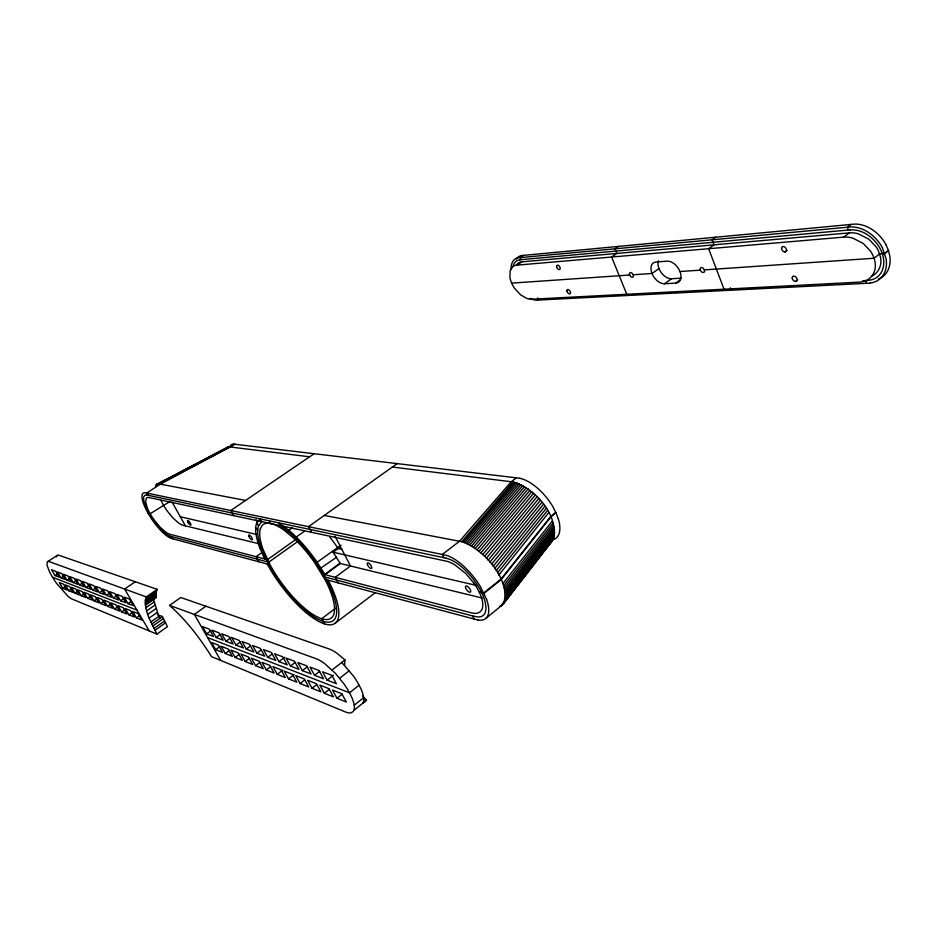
<?xml version="1.0" encoding="UTF-8"?>
<svg xmlns="http://www.w3.org/2000/svg" width="937" height="937" viewBox="0 0 937 937"><rect width="100%" height="100%" fill="white"/><g stroke="black" fill="none" stroke-linecap="round" stroke-linejoin="round"><path stroke-width="1.41" d="M485.823 618.455L503.368 604.06L552.092 541.176C561.275 517.247 535.343 488.165 512.996 481.958L392.357 467.036M157.404 614.637L162.417 616.558L167.454 626.619L156.924 634.103C151.759 622.707 142.658 609.905 146.266 596.916L157.205 589.35L59.3 555.395A27.735 6.02 55 0 0 56.911 555.688L56.501 556.918M482.192 598.017L340.26 563.512L325.092 574.686L316.261 560.9A64.29 21.504 54 0 0 298.118 538.939L296.221 537.053A48.408 16.327 54.1 0 0 288.819 530.272L278.91 522.998L279.847 525.516L289.217 532.427A45.948 15.496 54.1 0 1 296.233 538.857L298.036 540.637A61.069 20.427 54 0 1 315.23 561.462L326.521 579.78A61.069 20.427 54 0 1 324.085 621.594A61.069 20.427 54 0 1 268.638 564.367L261.2 548.063A61.069 20.427 54 0 1 257.675 531.455L257.757 530.155A45.444 15.156 54.2 0 1 258.635 525.692L261.81 521.663L259.994 519.004L256.644 523.279A47.846 15.952 54.2 0 0 255.742 528L255.66 529.358A64.29 21.504 54 0 0 259.385 546.857L264.597 558.92M503.368 604.06C511.848 580.284 483.469 548.883 461.789 541.691L324.261 515.444M145.434 605.115L156.233 597.607L156.128 592.465L157.205 589.35M344.617 665.329L344.945 659.941L337.261 653.464A40.502 12.86 52.5 0 0 329.11 648.966L180.759 597.513L169.55 605.396C186.17 620.083 199.792 637.898 211.528 656.65L345.144 711.827A40.841 12.614 52.7 0 0 351.176 712.764C355.99 711.101 354.373 704.683 353.19 701.052A30.734 9.499 52.6 0 0 351.281 696.25L347.475 689.199A30.734 9.499 52.6 0 0 343.832 683.694L335.188 673.117L324.436 663.408A40.724 12.521 52.6 0 0 316.331 658.805L169.55 605.396M363.369 702.75L363.872 698.826L362.736 693.415A30.605 9.698 52.6 0 0 360.85 688.613L357.079 681.574A30.605 9.698 52.6 0 0 353.46 676.092L341.747 662.436M155.554 485.987L156.877 484.195L159.243 483.949L245.576 500.428M225.641 449.291L227.269 447.359L229.905 446.949L309.597 456.799M516.123 265.323L517.646 263.555A23.308 12.977 56.8 0 1 521.991 261.833L849.32 232.88A30.581 22.324 49.6 0 1 858.468 233.852L868.868 239.216L875.931 246.607A23.038 16.901 49.7 0 1 878.426 250.893L880.429 256.867M505.043 600.933L553.896 537.932M499.62 606.403L501.693 605.501L510.536 594.093M512.316 591.809L526.465 573.538M528.234 571.254L543.284 551.858M545.053 549.574L552.092 541.176M553.404 539.126L501.693 605.501M505.664 596.728L554.681 533.703M505.582 598.239L554.54 535.214M505.371 599.645L554.271 536.62M500.709 606.016L506.894 598.04M518.395 583.212L521.932 578.656M534.313 562.692L536.081 560.408M505.476 593.402L554.622 530.412M505.629 595.112L554.716 532.099M504.797 589.736L554.083 526.793M505.195 591.61L554.411 528.644M504.27 587.78L553.638 524.896M503.626 585.766L553.076 522.94M502.853 583.646L552.385 520.878M498.789 575.142L548.66 512.691M497.477 572.894L547.442 510.548M496.118 570.703L546.166 508.463M494.666 568.525L544.807 506.402M493.143 566.381L543.366 504.375M491.55 564.261L541.855 502.384M489.887 562.2L540.286 500.44M488.189 560.185L538.67 498.554M486.432 558.229L536.995 496.739M484.64 556.355L535.273 494.982M482.824 554.552L533.528 493.319M480.986 552.842L531.759 491.749M479.135 551.237L529.967 490.274M477.273 549.726L528.175 488.903M475.422 548.321L526.383 487.638M473.583 547.044L524.591 486.479M469.987 544.842L521.077 484.546M471.768 545.884L522.823 485.448M468.231 543.94L519.356 483.761M466.532 543.167L517.681 483.105M463.276 542.043L514.472 482.204M464.869 542.535L516.053 482.59M461.789 541.691L512.996 481.958M353.928 710.351L366.508 700.232L362.713 696.121M354.233 705.221L363.732 697.596M359.129 685.158L349.536 692.794L207.616 637.582M336.992 698.311L346.339 702.059L341.841 693.743L332.506 690.077L336.992 698.311L342.204 694.165M339.686 678.259L349.325 670.681M324.331 693.228L333.408 696.87L328.946 688.672L319.892 685.111L324.331 693.228L329.496 689.163M519.754 478.315A37.41 17.768 52 0 1 552.725 506.448L555.828 512.504L550.628 516.615L500.908 579.218L483.797 592.898L479.217 592.008L477.366 588.518A29.129 11.947 52 0 0 473.993 583.247M886.109 245.025L888.417 250.402L884.727 253.306L879.62 253.868L874.069 258.237L704.331 269.891M555.828 512.504L550.815 517.037L501.119 579.663L484.007 593.344L481.559 592.559M888.417 250.402L884.856 253.693L882.209 253.681M312.044 688.308L320.864 691.834L316.425 683.752L307.641 680.285L312.044 688.308L316.659 684.701M327.107 680.145L336.406 683.717L331.85 675.319L322.586 671.829L327.107 680.145L333.431 675.202M332.096 669.967L344.945 659.941M314.539 675.308L323.558 678.775L319.037 670.494L310.053 667.097L314.539 675.308L319.751 671.267M300.109 683.518L308.671 686.95L304.279 678.962L295.741 675.6L300.109 683.518L304.677 679.981M302.335 670.623L311.084 673.984L306.61 665.809L297.872 662.518L302.335 670.623L307.5 666.64M288.514 678.868L296.842 682.206L292.473 674.324L284.18 671.056L288.514 678.868L294.171 674.511M290.47 666.066L298.973 669.334L294.534 661.264L286.054 658.067L290.47 666.066L295.085 662.541M795.618 281.416L797.692 279.835M277.247 674.347L285.328 677.592L281.006 669.803L272.948 666.629L277.247 674.347L282.845 670.06M335.141 623.234L375.175 592.77M843.733 237.131A30.675 22.265 49.6 0 1 852.869 238.139L863.282 243.526L870.368 250.952A23.003 16.772 49.7 0 1 875.369 265.745C875.369 271.507 872.37 277.317 867.17 280.011A30.734 22.394 50.2 0 1 859.206 282.154L531.724 299.219A23.425 12.966 57 0 1 526.254 298.2L520.539 294.78L514.682 288.491A17.44 9.628 56.9 0 1 509.927 277.586L510.126 270.887L512.633 266.846A23.366 12.919 56.8 0 1 516.966 265.136L843.733 237.131L849.32 232.88M516.451 477.776L511.227 481.735L459.505 541.258L442.346 554.411L443.951 557.702M851.089 224.365L847.376 227.187L848.348 230.033M266.284 669.943L274.143 673.106L269.856 665.411L262.009 662.33L266.284 669.943L270.723 666.582M278.957 661.639L287.214 664.813L282.81 656.849L274.576 653.745L278.957 661.639L284.661 657.306M335.551 608.265L321.684 618.725L324.507 623.89L327.036 624.534A64.29 21.504 54 0 0 328.161 580.214M255.614 665.668L263.262 668.737L259.01 661.147L251.385 658.149L255.614 665.668L260.006 662.354M267.759 657.329L275.794 660.421L271.425 652.55L263.414 649.54L267.759 657.329L272.28 653.921M245.225 661.499L252.685 664.485L248.457 656.989L241.032 654.073L245.225 661.499L249.593 658.242M256.867 653.148L264.679 656.146L260.345 648.381L252.557 645.452L256.867 653.148L261.353 649.798M784.995 251.936L787.08 250.378M246.279 649.072L253.88 652L249.582 644.328L242.004 641.482L246.279 649.072L250.718 645.769M235.117 657.446L242.378 660.362L238.185 652.948L230.959 650.102L235.117 657.446L239.439 654.237M235.972 645.113L243.362 647.959L239.099 640.381L231.732 637.605L235.972 645.113L240.364 641.868M225.278 653.499L232.341 656.333L228.183 649.013L221.144 646.249L225.278 653.499L229.553 650.337M340.049 563.137L324.87 574.322L323.441 574.252M225.934 641.259L233.137 644.024L228.909 636.551L221.729 633.845L225.934 641.259L231.38 637.254M215.686 649.657L222.573 652.41L218.45 645.183L211.586 642.477L215.686 649.657L219.926 646.53M336.5 557.292L320.009 568.63M341.115 545.123L316.214 562.903M216.166 637.5L223.182 640.194L218.977 632.803L211.996 630.179L216.166 637.5L220.476 634.349M340.213 547.067L333.162 552.209L476.066 585.344M206.644 633.845L213.472 636.469L209.314 629.172L202.509 626.607L206.644 633.845L210.919 630.742M633.178 274.775L652 273.487A12.146 7.637 55 0 0 664.544 283.747L675.741 283.091L680.414 279.718M664.544 283.747L671.524 278.746L681.34 278.125M205.859 606.216L194.357 614.426L220.687 660.433M298.364 541.047L268.732 562.2L170.405 536.292M397.241 463.569L308.566 526.594L311.564 532.31M715.704 237.166L712.097 239.72L714.041 244.838L708.63 248.703L724.032 289.205M304.466 531.185L296.221 537.053L296.233 538.857M295.94 539.372L267.455 559.658L169.972 534.254A26.904 7.637 55.4 0 1 165.486 531.911L160.168 527.203L153.949 519.672A20.122 5.692 55.4 0 1 151.571 516.123L148.889 511.403A20.122 5.692 55.4 0 1 147.332 508.03L145.586 501.506L146.371 498.191A26.833 7.601 55.3 0 1 149.206 497.559M154.91 630.343L165.462 622.871M152.766 626.068L163.343 618.596M292.356 527.777L288.819 530.283L289.217 532.427M658.992 268.544L652 273.487A12.146 7.637 55 0 1 655.935 262.032L667.121 261.154A12.263 7.777 54.8 0 1 679.957 271.531L700.361 270.161M153.973 628.481L164.537 621.008M262.7 551.998L256.07 556.695L258.835 561.755M150.857 621.957L158.833 616.347L153.539 599.481M151.829 624.03L162.417 616.558M149.206 618.033L157.205 612.411M136.427 617.858L141.909 620.06L138.079 613.548L132.621 611.404L136.427 617.858L139.777 615.515M146.722 610.865L154.769 605.243M147.823 614.321L155.847 608.71M145.376 604.798L156.174 597.279M145.903 607.68L153.973 602.046M145.657 598.157L156.561 590.603M145.458 599.106L156.338 591.552M145.258 600.008L156.128 592.465M145.223 600.816L156.081 593.285M145.165 602.233L155.999 594.702M128.966 614.871L134.319 617.014L130.524 610.584L125.195 608.476L128.966 614.871L132.293 612.552M145.27 603.498L156.081 595.991M121.681 611.943L126.917 614.04L123.145 607.68L117.933 605.618L121.681 611.943L124.984 609.659M114.56 609.085L119.678 611.135L115.93 604.833L110.835 602.831L114.56 609.085L117.828 606.836M128.029 603.627L133.464 605.712L129.599 599.153L124.188 597.115L128.029 603.627L131.414 601.296M107.579 606.286L112.592 608.3L108.879 602.058L103.89 600.102L107.579 606.286L110.824 604.06M120.639 600.781L125.945 602.819L122.115 596.33L116.832 594.339L120.639 600.781L123.989 598.485M135.279 581.736L124.598 589.045L149.241 630.929M113.412 598.005L118.601 599.996L114.806 593.578L109.641 591.634L113.412 598.005L116.738 595.733M106.349 595.288L111.421 597.244L107.65 590.884L102.601 588.986L106.349 595.288L109.641 593.051M314.2 453.66L230.877 510.442L233.7 515.643M618.432 246.361L614.941 248.738L616.851 253.435L611.615 257.019L626.783 294.277M100.763 603.557L105.658 605.525L101.981 599.34L97.097 597.419L100.763 603.557L103.984 601.355M99.439 592.641L104.405 594.538L100.657 588.249L95.726 586.386L99.439 592.641L102.707 590.415M94.087 600.875L98.889 602.796L95.223 596.682L90.456 594.808L94.087 600.875L97.284 598.708M87.563 598.263L92.248 600.137L88.617 594.081L83.955 592.254L87.563 598.263L90.725 596.119M81.168 595.698L85.759 597.537L82.151 591.54L77.584 589.748L81.168 595.698L84.307 593.578M92.681 590.041L97.542 591.903L93.829 585.672L88.992 583.856L92.681 590.041L95.925 587.85M74.901 593.18L79.399 594.983L75.827 589.045L71.353 587.288L74.901 593.18L78.532 590.743M86.075 587.499L90.819 589.326L87.141 583.154L82.409 581.373L86.075 587.499L89.284 585.332M68.776 590.72L73.18 592.489L69.631 586.609L65.239 584.887L68.776 590.72L71.177 589.115M79.598 585.004L84.248 586.796L80.594 580.694L75.967 578.949L79.598 585.004L82.784 582.873M62.767 588.307L67.077 590.041L63.552 584.219L59.265 582.533L62.767 588.307L66.34 585.93M73.262 582.568L77.818 584.325L74.187 578.281L69.654 576.571L73.262 582.568L76.424 580.46M67.066 580.19L71.517 581.9L67.921 575.927L63.482 574.252L67.066 580.19L70.205 578.106M60.987 577.86L65.356 579.534L61.772 573.608L57.438 571.968L60.987 577.86L64.618 575.447M55.037 575.564L59.312 577.215L55.763 571.347L51.512 569.743L55.037 575.564L57.438 573.983M516.955 265.124L521.979 261.821M235.152 444.243L160.344 484.16L146.816 492.967L148.128 495.286M523.467 255.332L520.129 257.523L521.054 259.678M47.494 561.767L57.169 555.442M549.351 543.308L550.359 542.722M169.796 501.623L150.154 513.745L147.976 513.101L145.75 508.885A27.7 7.847 55.4 0 1 145.106 492.71L446.082 555.254A39.998 16.374 52.1 0 1 480.365 586.527L486.572 599.469M156.444 484.499L227.843 447.113M156.081 484.897L228.476 446.961M157.065 484.734L229.167 446.902M159.243 483.949L229.905 446.949M521.417 255.578L854.708 224.084A31.589 23.226 49.7 0 1 886.168 245.014M519.941 259.783L850.281 229.858M870.157 283.126L536.386 300.145A24.069 13.387 56.9 0 1 529.979 298.306M511.661 283.126L629.652 275.021M862.743 280.749L867.568 280.491M233.477 444.091L519.719 478.233M147.976 513.101L149.1 513.499A24.936 7.063 55.4 0 0 170.358 536.21M147.062 495.064L446.188 558.171M149.206 497.559L446.071 561.099A38.604 15.742 52 0 1 454.703 564.742L465.619 573.385L473.993 583.247M477.8 620.001L326.521 579.78M342.075 549.41L338.198 548.532L336.559 546.119A63.751 22.301 54 0 0 329.625 536.889M180.326 516.755L256.574 534.441M259.139 543.788L183.207 525.329A26.763 7.859 55.5 0 1 178.686 523.045L173.345 518.384L167.149 510.911A19.923 5.833 55.5 0 1 161.023 500.323M321.801 573.831L471.463 612.845A38.71 15.859 52.2 0 0 478.245 612.903C483.305 611.053 483.375 604.576 482.215 600.195A29.129 11.947 52 0 0 480.704 595.405L479.217 592.008M323.37 576.595L474.778 616.487M268.638 564.367L170.944 538.318M146.266 596.916L49.579 561.743A27.841 5.845 55 0 0 47.248 562.001L47.014 565.07L49.38 571.488A20.872 4.38 55 0 0 51.148 574.873L54.065 579.687A20.872 4.38 55 0 0 56.571 583.353L68.061 596.354A27.923 5.868 55.1 0 0 72.196 599.106L156.924 634.103M52.542 577.262L136.989 610.116M363.814 699.178L366.508 700.232L363.673 702.703A40.619 12.954 52.7 0 1 362.842 702.855M264.445 558.593L266.026 559.295M262.02 553.357L263.707 554.271M259.912 548.192L261.681 549.305M255.742 528L257.757 530.155M256.644 523.279L258.635 525.692M332.576 551.343L340.26 563.512M148.14 513.394L150.763 517.692A27.712 7.847 55.4 0 0 170.909 538.26M171.494 536.585L172.783 538.845M172.103 502.08L185.432 525.868M256 519.766L257.382 522.319M269.27 520.843L270.723 523.572M338.116 582.873L335.212 577.321L350.497 565.995L335.036 536.198M323.066 621.301L324.507 623.89L321.637 622.812A64.29 21.504 54 0 1 267.221 563.992M882.42 247.93L886.168 259.127A31.659 23.191 49.8 0 1 870.122 283.044M472.517 615.89L474.075 619.064M158.833 616.347L159.782 618.42M537.58 297.978L538.494 300.086M556.028 512.926L558.265 518.829M730.298 287.764L731.247 290.259M865.636 280.596L866.573 283.361M888.545 250.788L889.845 256.211A31.589 23.238 49.7 0 1 878.379 279.05M513.136 266.213A21.656 12.04 56.9 0 1 519.976 259.865M867.533 280.386A28.485 20.872 49.8 0 0 882.326 253.681A28.485 20.86 49.7 0 0 850.316 229.963M880.475 256.984A23.038 16.901 49.7 0 1 880.909 261.411C880.85 267.162 877.852 272.948 872.652 275.654A30.64 22.453 50.1 0 1 871.457 276.239M511.11 269.352A24.069 13.387 56.9 0 1 518.102 257.816L850.983 226.906A31.647 23.179 49.7 0 1 882.478 247.907M516.334 258.987A24.034 13.423 56.9 0 1 521.44 255.637M671.524 278.746A12.111 7.672 55.1 0 1 661.253 272.608A12.111 7.672 55.1 0 1 658.383 260.732M679.957 271.531A12.263 7.777 54.8 0 1 675.741 283.091M149.053 513.476A24.924 7.051 55.4 0 1 147.109 495.158M474.719 616.37A35.993 14.734 52.1 0 0 481.665 592.582A35.981 14.734 52.1 0 0 446.246 558.3M486.643 599.493A39.998 16.386 52.1 0 1 477.753 619.919M558.335 518.852A37.41 17.78 52.1 0 1 553.322 539.653M229.928 446.504A27.267 9.417 55.6 0 1 233.512 444.15M260.275 528.995L259.842 531.127A57.848 19.349 54 0 0 263.016 549.281L270.067 564.753A57.848 19.349 54 0 0 322.609 618.994A57.848 19.349 54 0 0 324.893 579.347L314.211 562.036A57.848 19.349 54 0 0 294.581 538.998L284.731 530.67A57.848 19.349 54 0 0 261.95 525.68L260.275 528.995M556.66 266.893A2.495 1.441 56.9 0 0 559.717 269.469A2.495 1.441 56.9 0 0 558.85 265.698A2.495 1.441 56.9 0 0 556.66 266.893M566.944 291.208A2.471 1.417 56.1 0 0 569.989 293.796A2.471 1.417 56.1 0 0 569.134 290.072A2.471 1.417 56.1 0 0 566.944 291.208M781.575 248.703A3.01 2.108 52.7 0 0 785.546 251.795A3.01 2.108 52.7 0 0 784.937 247.192A3.01 2.108 52.7 0 0 781.575 248.703M792.222 278.184A2.987 2.073 51.3 0 0 796.181 281.299A2.987 2.073 51.3 0 0 795.595 276.778A2.987 2.073 51.3 0 0 792.222 278.184M629.465 274.4A2.635 1.616 55.5 0 0 632.791 277.141A2.635 1.616 55.5 0 0 631.995 273.159A2.635 1.616 55.5 0 0 629.465 274.4M700.185 269.505A2.799 1.815 54.2 0 0 703.781 272.409A2.799 1.815 54.2 0 0 703.066 268.169A2.799 1.815 54.2 0 0 700.185 269.505M187.763 521.979A2.752 0.82 55.2 0 0 190.726 525.13A2.752 0.82 55.2 0 0 189.087 521.405A2.752 0.82 55.2 0 0 187.763 521.979M465.56 587.768A3.842 1.581 52 0 0 470.116 592.254A3.842 1.581 52 0 0 468.547 587.253A3.842 1.581 52 0 0 465.56 587.768M367.409 564.531A3.443 1.288 53.4 0 0 371.368 568.536A3.443 1.288 53.4 0 0 369.74 563.969A3.443 1.288 53.4 0 0 367.409 564.531M248.867 536.433A2.987 0.96 54.7 0 0 252.158 539.864A2.987 0.96 54.7 0 0 250.495 535.859A2.987 0.96 54.7 0 0 248.867 536.433"/></g></svg>
